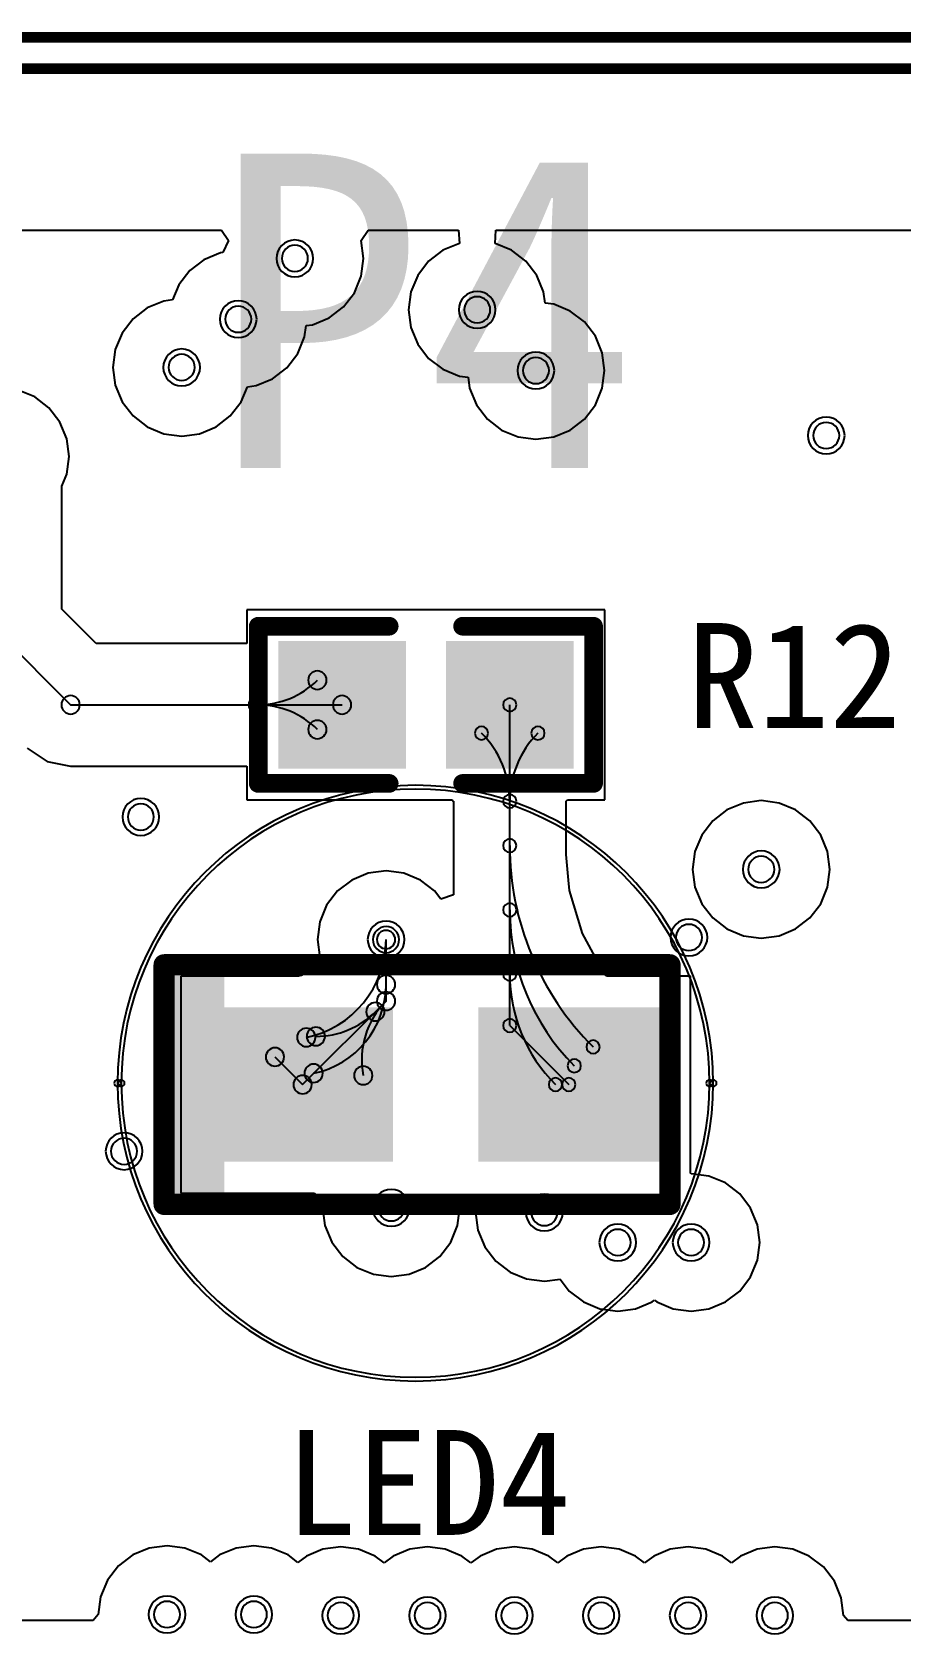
# Model space of a CAD drawing. Header units: inches. Extents: x 32166 to 66782, y 2386 to 7162.
# Drawn here: x 33484 to 33521.3, y 3759.9 to 3828.7 of the extents above; entities that cross this region are included whole.
import ezdxf

# ---------------------------------------------------------------- set-up
doc = ezdxf.new("R2010")
doc.units = ezdxf.units.IN
doc.header["$LTSCALE"] = 0.64311
doc.header["$MEASUREMENT"] = 0
for name, color, linetype in [('MULTILAYER', 9, 'CONTINUOUS'), ('TOPLAYER', 1, 'CONTINUOUS'), ('TOPOVERLAY', 2, 'CONTINUOUS'), ('TOPPASTE', 8, 'CONTINUOUS'), ('TOPSOLDER', 216, 'CONTINUOUS')]:
    doc.layers.add(name, color=color, linetype=linetype)
doc.styles.get("Standard").update_dxf_attribs({"font": 'txt', "width": 0.8})

msp = doc.modelspace()

# ---------------------------------------------------------------- linework, layer by layer
at = {"layer": 'MULTILAYER'}
for centre, start, end in [((33495.288, 3818.97), 0, 180), ((33495.288, 3818.97), 180, 0), ((33503.117, 3816.764), 0, 180), ((33492.857, 3816.359), 0, 180), ((33492.857, 3816.359), 180, 0), ((33503.117, 3816.764), 180, 0), ((33490.427, 3814.289), 0, 180), ((33490.427, 3814.289), 180, 0), ((33505.637, 3814.154), 0, 180), ((33505.637, 3814.154), 180, 0), ((33518.103, 3811.365), 0, 180), ((33518.103, 3811.365), 180, 0), ((33488.673, 3794.985), 0, 180), ((33488.673, 3794.985), 180, 0), ((33515.313, 3792.735), 0, 180), ((33515.313, 3792.735), 180, 0), ((33499.202, 3789.719), 0, 180), ((33512.208, 3789.81), 0, 180), ((33499.202, 3789.719), 180, 0), ((33512.208, 3789.81), 180, 0), ((33487.953, 3780.63), 0, 180), ((33487.953, 3780.63), 180, 0), ((33499.427, 3778.2), 0, 180), ((33505.999, 3777.999), 0, 180), ((33499.427, 3778.2), 180, 0), ((33505.999, 3777.999), 180, 0), ((33509.149, 3776.715), 0, 180), ((33512.299, 3776.715), 0, 180), ((33509.149, 3776.715), 180, 0), ((33512.299, 3776.715), 180, 0), ((33489.798, 3760.74), 0, 180), ((33493.526, 3760.74), 0, 180), ((33497.255, 3760.695), 0, 180), ((33500.983, 3760.695), 0, 180), ((33504.712, 3760.695), 0, 180), ((33508.441, 3760.695), 0, 180), ((33512.169, 3760.695), 0, 180), ((33515.898, 3760.695), 0, 180), ((33489.798, 3760.74), 180, 0), ((33493.526, 3760.74), 180, 0), ((33497.255, 3760.695), 180, 0), ((33500.983, 3760.695), 180, 0), ((33504.712, 3760.695), 180, 0), ((33508.441, 3760.695), 180, 0), ((33512.169, 3760.695), 180, 0), ((33515.898, 3760.695), 180, 0)]:
    msp.add_arc(centre, 0.562, start, end, dxfattribs=at)
at = {"layer": 'TOPLAYER'}
for p, q in [((33452.374, 3820.185), (33492.137, 3820.185)), ((33492.137, 3820.185), (33492.431, 3819.743)), ((33492.431, 3819.743), (33492.196, 3819.223)), ((33498.137, 3819.733), (33498.439, 3820.185)), ((33498.238, 3818.97), (33498.137, 3819.733)), ((33498.439, 3820.185), (33502.317, 3820.185)), ((33502.317, 3820.185), (33502.353, 3819.614)), ((33503.88, 3819.614), (33503.917, 3820.185)), ((33503.917, 3820.185), (33534.905, 3820.185)), ((33492.093, 3819.209), (33491.382, 3818.914)), ((33492.196, 3819.223), (33492.093, 3819.209)), ((33501.642, 3819.319), (33501.031, 3818.851)), ((33502.353, 3819.614), (33501.642, 3819.319)), ((33504.592, 3819.319), (33503.88, 3819.614)), ((33505.203, 3818.851), (33504.592, 3819.319)), ((33490.771, 3818.446), (33490.302, 3817.835)), ((33491.382, 3818.914), (33490.771, 3818.446)), ((33498.137, 3818.206), (33498.238, 3818.97)), ((33501.031, 3818.851), (33500.562, 3818.24)), ((33505.672, 3818.24), (33505.203, 3818.851)), ((33490.302, 3817.835), (33490.034, 3817.188)), ((33497.843, 3817.495), (33498.137, 3818.206)), ((33500.562, 3818.24), (33500.267, 3817.528)), ((33505.966, 3817.528), (33505.672, 3818.24)), ((33489.663, 3817.139), (33488.952, 3816.844)), ((33490.034, 3817.188), (33489.663, 3817.139)), ((33497.374, 3816.884), (33497.843, 3817.495)), ((33500.267, 3817.528), (33500.167, 3816.764)), ((33506.029, 3817.053), (33505.966, 3817.528)), ((33506.4, 3817.004), (33506.029, 3817.053)), ((33507.112, 3816.709), (33506.4, 3817.004)), ((33488.341, 3816.376), (33487.872, 3815.765)), ((33488.952, 3816.844), (33488.341, 3816.376)), ((33496.051, 3816.12), (33496.763, 3816.415)), ((33496.763, 3816.415), (33497.374, 3816.884)), ((33500.167, 3816.764), (33500.267, 3816.001)), ((33507.723, 3816.241), (33507.112, 3816.709)), ((33508.192, 3815.63), (33507.723, 3816.241)), ((33487.872, 3815.765), (33487.577, 3815.053)), ((33495.412, 3814.884), (33495.707, 3815.596)), ((33495.707, 3815.596), (33495.771, 3816.083)), ((33495.771, 3816.083), (33496.051, 3816.12)), ((33500.267, 3816.001), (33500.562, 3815.289)), ((33508.486, 3814.918), (33508.192, 3815.63)), ((33487.577, 3815.053), (33487.477, 3814.289)), ((33494.943, 3814.273), (33495.412, 3814.884)), ((33500.562, 3815.289), (33501.031, 3814.678)), ((33508.587, 3814.154), (33508.486, 3814.918)), ((33487.477, 3814.289), (33487.577, 3813.526)), ((33494.332, 3813.804), (33494.943, 3814.273)), ((33501.031, 3814.678), (33501.642, 3814.209)), ((33501.642, 3814.209), (33502.353, 3813.915)), ((33487.577, 3813.526), (33487.872, 3812.814)), ((33493.25, 3813.461), (33493.62, 3813.51)), ((33493.62, 3813.51), (33494.332, 3813.804)), ((33502.353, 3813.915), (33502.725, 3813.866)), ((33502.725, 3813.866), (33502.787, 3813.391)), ((33508.486, 3813.391), (33508.587, 3814.154)), ((33484.118, 3813.02), (33483.406, 3813.314)), ((33484.729, 3812.551), (33484.118, 3813.02)), ((33487.872, 3812.814), (33488.341, 3812.203)), ((33492.513, 3812.203), (33492.982, 3812.814)), ((33492.982, 3812.814), (33493.25, 3813.461)), ((33502.787, 3813.391), (33503.082, 3812.679)), ((33508.192, 3812.679), (33508.486, 3813.391)), ((33485.198, 3811.94), (33484.729, 3812.551)), ((33488.341, 3812.203), (33488.952, 3811.734)), ((33491.902, 3811.734), (33492.513, 3812.203)), ((33503.082, 3812.679), (33503.551, 3812.068)), ((33507.723, 3812.068), (33508.192, 3812.679)), ((33485.492, 3811.228), (33485.198, 3811.94)), ((33488.952, 3811.734), (33489.663, 3811.44)), ((33489.663, 3811.44), (33490.427, 3811.339)), ((33490.427, 3811.339), (33491.19, 3811.44)), ((33491.19, 3811.44), (33491.902, 3811.734)), ((33503.551, 3812.068), (33504.162, 3811.599)), ((33504.162, 3811.599), (33504.873, 3811.305)), ((33506.4, 3811.305), (33507.112, 3811.599)), ((33507.112, 3811.599), (33507.723, 3812.068)), ((33485.593, 3810.465), (33485.492, 3811.228)), ((33504.873, 3811.305), (33505.637, 3811.204)), ((33505.637, 3811.204), (33506.4, 3811.305)), ((33485.492, 3809.701), (33485.593, 3810.465)), ((33485.281, 3809.19), (33485.492, 3809.701)), ((33485.281, 3803.907), (33485.281, 3809.19)), ((33486.751, 3802.438), (33485.281, 3803.907)), ((33508.599, 3803.886), (33493.227, 3803.886)), ((33493.227, 3803.886), (33493.227, 3802.438)), ((33508.599, 3795.714), (33508.599, 3803.886)), ((33482.643, 3802.815), (33485.658, 3799.8)), ((33493.227, 3802.438), (33486.751, 3802.438)), ((33485.658, 3799.8), (33497.313, 3799.8)), ((33504.513, 3786.029), (33504.513, 3799.8)), ((33483.792, 3797.934), (33484.648, 3797.362)), ((33484.648, 3797.362), (33484.648, 3797.362)), ((33484.648, 3797.362), (33484.648, 3797.362)), ((33484.648, 3797.362), (33484.648, 3797.362)), ((33484.648, 3797.362), (33484.648, 3797.362)), ((33484.648, 3797.362), (33484.648, 3797.362)), ((33484.648, 3797.362), (33485.658, 3797.161)), ((33485.658, 3797.161), (33493.227, 3797.161)), ((33493.227, 3797.161), (33493.227, 3795.714)), ((33493.227, 3795.714), (33502.038, 3795.714)), ((33502.038, 3795.714), (33502.085, 3795.66)), ((33502.085, 3795.66), (33502.085, 3795.66)), ((33502.085, 3795.66), (33502.095, 3795.66)), ((33502.095, 3795.66), (33502.095, 3791.643)), ((33506.931, 3793.38), (33506.931, 3795.66)), ((33506.931, 3795.66), (33506.94, 3795.66)), ((33506.94, 3795.66), (33506.987, 3795.714)), ((33506.94, 3795.66), (33506.94, 3795.66)), ((33506.987, 3795.714), (33508.599, 3795.714)), ((33515.313, 3795.685), (33514.549, 3795.584)), ((33516.076, 3795.584), (33515.313, 3795.685)), ((33513.838, 3795.29), (33513.227, 3794.821)), ((33514.549, 3795.584), (33513.838, 3795.29)), ((33516.788, 3795.29), (33516.076, 3795.584)), ((33517.399, 3794.821), (33516.788, 3795.29)), ((33513.227, 3794.821), (33512.758, 3794.21)), ((33517.868, 3794.21), (33517.399, 3794.821)), ((33512.758, 3794.21), (33512.463, 3793.498)), ((33518.162, 3793.498), (33517.868, 3794.21)), ((33507.04, 3792.274), (33506.931, 3793.38)), ((33512.463, 3793.498), (33512.363, 3792.735)), ((33518.263, 3792.735), (33518.162, 3793.498)), ((33497.727, 3792.274), (33497.116, 3791.806)), ((33498.438, 3792.569), (33497.727, 3792.274)), ((33499.202, 3792.67), (33498.438, 3792.569)), ((33499.965, 3792.569), (33499.202, 3792.67)), ((33500.677, 3792.274), (33499.965, 3792.569)), ((33501.288, 3791.806), (33500.677, 3792.274)), ((33507.083, 3791.833), (33507.04, 3792.274)), ((33512.363, 3792.735), (33512.463, 3791.971)), ((33518.162, 3791.971), (33518.263, 3792.735)), ((33497.116, 3791.806), (33496.647, 3791.195)), ((33501.554, 3791.459), (33501.288, 3791.806)), ((33502.095, 3791.643), (33501.554, 3791.459)), ((33507.643, 3789.987), (33507.083, 3791.833)), ((33512.463, 3791.971), (33512.758, 3791.26)), ((33517.868, 3791.26), (33518.162, 3791.971)), ((33496.647, 3791.195), (33496.352, 3790.483)), ((33512.758, 3791.26), (33513.227, 3790.649)), ((33517.399, 3790.649), (33517.868, 3791.26)), ((33496.352, 3790.483), (33496.252, 3789.719)), ((33513.227, 3790.649), (33513.838, 3790.18)), ((33513.838, 3790.18), (33514.549, 3789.885)), ((33516.076, 3789.885), (33516.788, 3790.18)), ((33516.788, 3790.18), (33517.399, 3790.649)), ((33496.252, 3789.719), (33496.352, 3788.956)), ((33499.202, 3787.078), (33499.202, 3789.719)), ((33508.553, 3788.285), (33507.643, 3789.987)), ((33514.549, 3789.885), (33515.313, 3789.784)), ((33515.313, 3789.784), (33516.076, 3789.885)), ((33496.363, 3788.931), (33496.1, 3788.537)), ((33496.352, 3788.956), (33496.363, 3788.931)), ((33495.438, 3788.151), (33490.389, 3788.151)), ((33490.389, 3788.151), (33490.389, 3778.836)), ((33495.557, 3788.175), (33495.438, 3788.151)), ((33496.1, 3788.537), (33495.557, 3788.175)), ((33508.621, 3788.202), (33508.553, 3788.285)), ((33508.639, 3788.18), (33508.621, 3788.202)), ((33508.663, 3788.151), (33508.639, 3788.18)), ((33512.277, 3788.151), (33508.663, 3788.151)), ((33512.277, 3779.685), (33512.277, 3788.151)), ((33495.618, 3783.494), (33499.202, 3787.078)), ((33504.513, 3786.029), (33507.048, 3783.494)), ((33494.432, 3784.68), (33495.618, 3783.494)), ((33512.299, 3779.665), (33512.277, 3779.685)), ((33513.062, 3779.565), (33512.299, 3779.665)), ((33513.774, 3779.27), (33513.062, 3779.565)), ((33514.385, 3778.801), (33513.774, 3779.27)), ((33490.389, 3778.836), (33496.127, 3778.836)), ((33496.127, 3778.836), (33496.504, 3778.407)), ((33502.35, 3778.407), (33502.44, 3778.51)), ((33502.44, 3778.51), (33503.012, 3778.51)), ((33503.012, 3778.51), (33503.102, 3778.407)), ((33514.854, 3778.19), (33514.385, 3778.801)), ((33496.504, 3778.407), (33496.477, 3778.2)), ((33496.477, 3778.2), (33496.577, 3777.436)), ((33502.276, 3777.436), (33502.377, 3778.2)), ((33502.377, 3778.2), (33502.35, 3778.407)), ((33503.102, 3778.407), (33503.049, 3777.999)), ((33503.049, 3777.999), (33503.149, 3777.236)), ((33515.149, 3777.478), (33514.854, 3778.19)), ((33496.577, 3777.436), (33496.872, 3776.724)), ((33501.982, 3776.724), (33502.276, 3777.436)), ((33503.149, 3777.236), (33503.444, 3776.524)), ((33515.249, 3776.715), (33515.149, 3777.478)), ((33496.872, 3776.724), (33497.341, 3776.113)), ((33501.513, 3776.113), (33501.982, 3776.724)), ((33503.444, 3776.524), (33503.913, 3775.913)), ((33515.149, 3775.951), (33515.249, 3776.715)), ((33497.341, 3776.113), (33497.952, 3775.645)), ((33500.902, 3775.645), (33501.513, 3776.113)), ((33503.913, 3775.913), (33504.524, 3775.444)), ((33514.854, 3775.24), (33515.149, 3775.951)), ((33497.952, 3775.645), (33498.663, 3775.35)), ((33498.663, 3775.35), (33499.427, 3775.249)), ((33499.427, 3775.249), (33500.19, 3775.35)), ((33500.19, 3775.35), (33500.902, 3775.645)), ((33504.524, 3775.444), (33505.235, 3775.15)), ((33505.235, 3775.15), (33505.999, 3775.049)), ((33505.999, 3775.049), (33506.672, 3775.138)), ((33506.672, 3775.138), (33507.063, 3774.629)), ((33514.385, 3774.629), (33514.854, 3775.24)), ((33507.063, 3774.629), (33507.674, 3774.16)), ((33513.774, 3774.16), (33514.385, 3774.629)), ((33507.674, 3774.16), (33508.385, 3773.865)), ((33508.385, 3773.865), (33509.149, 3773.765)), ((33509.149, 3773.765), (33509.912, 3773.865)), ((33509.912, 3773.865), (33510.624, 3774.16)), ((33510.624, 3774.16), (33510.724, 3774.237)), ((33510.724, 3774.237), (33510.824, 3774.16)), ((33510.824, 3774.16), (33511.535, 3773.865)), ((33511.535, 3773.865), (33512.299, 3773.765)), ((33512.299, 3773.765), (33513.062, 3773.865)), ((33513.062, 3773.865), (33513.774, 3774.16)), ((33488.323, 3763.295), (33487.712, 3762.826)), ((33489.034, 3763.589), (33488.323, 3763.295)), ((33489.798, 3763.69), (33489.034, 3763.589)), ((33490.561, 3763.589), (33489.798, 3763.69)), ((33491.273, 3763.295), (33490.561, 3763.589)), ((33491.662, 3762.996), (33491.273, 3763.295)), ((33492.051, 3763.295), (33491.662, 3762.996)), ((33492.763, 3763.589), (33492.051, 3763.295)), ((33493.526, 3763.69), (33492.763, 3763.589)), ((33494.29, 3763.589), (33493.526, 3763.69)), ((33495.001, 3763.295), (33494.29, 3763.589)), ((33495.42, 3762.973), (33495.001, 3763.295)), ((33496.491, 3763.544), (33495.78, 3763.25)), ((33497.255, 3763.645), (33496.491, 3763.544)), ((33498.018, 3763.544), (33497.255, 3763.645)), ((33498.73, 3763.25), (33498.018, 3763.544)), ((33500.22, 3763.544), (33499.508, 3763.25)), ((33500.983, 3763.645), (33500.22, 3763.544)), ((33501.747, 3763.544), (33500.983, 3763.645)), ((33502.459, 3763.25), (33501.747, 3763.544)), ((33503.948, 3763.544), (33503.237, 3763.25)), ((33504.712, 3763.645), (33503.948, 3763.544)), ((33505.476, 3763.544), (33504.712, 3763.645)), ((33506.187, 3763.25), (33505.476, 3763.544)), ((33507.677, 3763.544), (33506.965, 3763.25)), ((33508.441, 3763.645), (33507.677, 3763.544)), ((33509.204, 3763.544), (33508.441, 3763.645)), ((33509.916, 3763.25), (33509.204, 3763.544)), ((33511.406, 3763.544), (33510.694, 3763.25)), ((33512.169, 3763.645), (33511.406, 3763.544)), ((33512.933, 3763.544), (33512.169, 3763.645)), ((33513.644, 3763.25), (33512.933, 3763.544)), ((33515.134, 3763.544), (33514.423, 3763.25)), ((33515.898, 3763.645), (33515.134, 3763.544)), ((33516.661, 3763.544), (33515.898, 3763.645)), ((33517.373, 3763.25), (33516.661, 3763.544)), ((33487.712, 3762.826), (33487.243, 3762.215)), ((33495.78, 3763.25), (33495.42, 3762.973)), ((33499.119, 3762.951), (33498.73, 3763.25)), ((33499.508, 3763.25), (33499.119, 3762.951)), ((33502.848, 3762.951), (33502.459, 3763.25)), ((33503.237, 3763.25), (33502.848, 3762.951)), ((33506.576, 3762.951), (33506.187, 3763.25)), ((33506.965, 3763.25), (33506.576, 3762.951)), ((33510.305, 3762.951), (33509.916, 3763.25)), ((33510.694, 3763.25), (33510.305, 3762.951)), ((33514.033, 3762.951), (33513.644, 3763.25)), ((33514.423, 3763.25), (33514.033, 3762.951)), ((33517.984, 3762.781), (33517.373, 3763.25)), ((33518.453, 3762.17), (33517.984, 3762.781)), ((33487.243, 3762.215), (33486.948, 3761.503)), ((33518.747, 3761.458), (33518.453, 3762.17)), ((33486.948, 3761.503), (33486.848, 3760.74)), ((33518.848, 3760.695), (33518.747, 3761.458)), ((33486.848, 3760.74), (33486.621, 3760.481)), ((33519.035, 3760.481), (33518.848, 3760.695)), ((33486.621, 3760.481), (33421.115, 3760.481)), ((33536.302, 3760.481), (33519.035, 3760.481))]:
    msp.add_line(p, q, dxfattribs=at)
for centre, radius, start, end in [((33495.288, 3818.97), 0.562, 0, 180), ((33495.288, 3818.97), 0.562, 180, 0), ((33503.117, 3816.764), 0.562, 0, 180), ((33492.857, 3816.359), 0.562, 0, 180), ((33492.857, 3816.359), 0.562, 180, 0), ((33503.117, 3816.764), 0.562, 180, 0), ((33490.427, 3814.289), 0.562, 0, 180), ((33490.427, 3814.289), 0.562, 180, 0), ((33505.637, 3814.154), 0.562, 0, 180), ((33505.637, 3814.154), 0.562, 180, 0), ((33518.103, 3811.365), 0.562, 0, 180), ((33518.103, 3811.365), 0.562, 180, 0), ((33496.253, 3800.859), 0.394, 0, 180), ((33496.253, 3800.859), 0.394, 0, 180), ((33496.253, 3800.859), 0.394, 0, 180), ((33493.695, 3803.417), 3.618, 270.00002, 315.00002), ((33493.695, 3803.417), 3.618, 270.00002, 315.00002), ((33493.695, 3803.417), 3.618, 270.00002, 315.00002), ((33496.253, 3800.859), 0.394, 180, 0), ((33496.253, 3800.859), 0.394, 180, 0), ((33496.253, 3800.859), 0.394, 180, 0), ((33485.658, 3799.8), 0.394, 0, 180), ((33485.658, 3799.8), 0.394, 0, 180), ((33485.658, 3799.8), 0.394, 180, 0), ((33485.658, 3799.8), 0.394, 180, 0), ((33493.695, 3799.8), 0.394, 0, 180), ((33493.695, 3799.8), 0.394, 0, 180), ((33493.695, 3799.8), 0.394, 0, 180), ((33493.695, 3799.8), 0.394, 0, 180), ((33493.695, 3799.8), 0.394, 0, 180), ((33493.695, 3799.8), 0.394, 0, 180), ((33493.695, 3799.8), 0.394, 180, 0), ((33493.695, 3799.8), 0.394, 180, 0), ((33493.695, 3799.8), 0.394, 180, 0), ((33493.695, 3799.8), 0.394, 180, 0), ((33493.695, 3799.8), 0.394, 180, 0), ((33493.695, 3799.8), 0.394, 180, 0), ((33493.695, 3796.182), 3.618, 44.99998, 89.99998), ((33493.695, 3796.182), 3.618, 44.99998, 89.99998), ((33493.695, 3796.182), 3.618, 44.99998, 89.99998), ((33497.313, 3799.8), 0.394, 0, 180), ((33497.313, 3799.8), 0.394, 180, 0), ((33504.513, 3799.8), 0.286, 0, 180), ((33504.513, 3799.8), 0.286, 180, 0), ((33496.253, 3798.74), 0.394, 0, 180), ((33496.253, 3798.74), 0.394, 0, 180), ((33496.253, 3798.74), 0.394, 0, 180), ((33496.253, 3798.74), 0.394, 180, 0), ((33496.253, 3798.74), 0.394, 180, 0), ((33496.253, 3798.74), 0.394, 180, 0), ((33503.3, 3798.587), 0.286, 0, 180), ((33503.3, 3798.587), 0.286, 0, 180), ((33503.3, 3798.587), 0.286, 0, 180), ((33503.3, 3798.587), 0.286, 180, 0), ((33503.3, 3798.587), 0.286, 180, 0), ((33503.3, 3798.587), 0.286, 180, 0), ((33500.374, 3795.66), 4.139, 360, 45), ((33500.374, 3795.66), 4.139, 360, 45), ((33500.374, 3795.66), 4.139, 360, 45), ((33508.652, 3795.66), 4.139, 135, 180), ((33508.652, 3795.66), 4.139, 135, 180), ((33508.652, 3795.66), 4.139, 135, 180), ((33505.725, 3798.587), 0.286, 0, 180), ((33505.725, 3798.587), 0.286, 0, 180), ((33505.725, 3798.587), 0.286, 0, 180), ((33505.725, 3798.587), 0.286, 180, 0), ((33505.725, 3798.587), 0.286, 180, 0), ((33505.725, 3798.587), 0.286, 180, 0), ((33504.513, 3795.66), 0.286, 0, 180), ((33504.513, 3795.66), 0.286, 0, 180), ((33504.513, 3795.66), 0.286, 0, 180), ((33504.513, 3795.66), 0.286, 0, 180), ((33504.513, 3795.66), 0.286, 0, 180), ((33504.513, 3795.66), 0.286, 0, 180), ((33504.513, 3795.66), 0.286, 180, 0), ((33504.513, 3795.66), 0.286, 180, 0), ((33504.513, 3795.66), 0.286, 180, 0), ((33504.513, 3795.66), 0.286, 180, 0), ((33504.513, 3795.66), 0.286, 180, 0), ((33504.513, 3795.66), 0.286, 180, 0), ((33488.673, 3794.985), 0.562, 0, 180), ((33488.673, 3794.985), 0.562, 180, 0), ((33504.513, 3793.753), 0.286, 0, 180), ((33504.513, 3793.753), 0.286, 0, 180), ((33504.513, 3793.753), 0.286, 0, 180), ((33504.513, 3793.753), 0.286, 180, 0), ((33504.513, 3793.753), 0.286, 180, 0), ((33504.513, 3793.753), 0.286, 180, 0), ((33516.735, 3793.753), 12.223, 179.99997, 224.99997), ((33516.735, 3793.753), 12.223, 179.99997, 224.99997), ((33516.735, 3793.753), 12.223, 179.99997, 224.99997), ((33515.313, 3792.735), 0.562, 0, 180), ((33515.313, 3792.735), 0.562, 180, 0), ((33504.513, 3790.994), 0.286, 0, 180), ((33504.513, 3790.994), 0.286, 0, 180), ((33504.513, 3790.994), 0.286, 0, 180), ((33504.513, 3790.994), 0.286, 180, 0), ((33504.513, 3790.994), 0.286, 180, 0), ((33504.513, 3790.994), 0.286, 180, 0), ((33513.976, 3790.994), 9.463, 180.00002, 225.00002), ((33513.976, 3790.994), 9.463, 180.00002, 225.00002), ((33513.976, 3790.994), 9.463, 180.00002, 225.00002), ((33499.202, 3789.719), 0.562, 0, 180), ((33499.202, 3789.719), 0.394, 0, 180), ((33499.202, 3789.719), 0.394, 0, 180), ((33499.202, 3789.719), 0.394, 0, 180), ((33499.202, 3789.719), 0.394, 0, 180), ((33512.208, 3789.81), 0.562, 0, 180), ((33494.918, 3789.719), 4.284, 281.54404, 0.00004), ((33494.918, 3789.719), 4.284, 281.54404, 0.00004), ((33494.918, 3789.719), 4.284, 281.54404, 0.00004), ((33499.202, 3789.719), 0.562, 180, 0), ((33499.202, 3789.719), 0.394, 180, 0), ((33499.202, 3789.719), 0.394, 180, 0), ((33499.202, 3789.719), 0.394, 180, 0), ((33499.202, 3789.719), 0.394, 180, 0), ((33512.208, 3789.81), 0.562, 180, 0), ((33499.202, 3787.79), 0.394, 0, 180), ((33499.202, 3787.79), 0.394, 0, 180), ((33499.202, 3787.79), 0.394, 0, 180), ((33504.513, 3788.234), 0.286, 0, 180), ((33504.513, 3788.234), 0.286, 0, 180), ((33504.513, 3788.234), 0.286, 0, 180), ((33504.513, 3788.234), 0.286, 180, 0), ((33504.513, 3788.234), 0.286, 180, 0), ((33504.513, 3788.234), 0.286, 180, 0), ((33511.217, 3788.234), 6.704, 180.00001, 225.00001), ((33511.217, 3788.234), 6.704, 180.00001, 225.00001), ((33511.217, 3788.234), 6.704, 180.00001, 225.00001), ((33495.312, 3787.79), 3.89, 281.54392, 359.99992), ((33495.312, 3787.79), 3.89, 281.54392, 359.99992), ((33495.312, 3787.79), 3.89, 281.54392, 359.99992), ((33499.202, 3787.79), 0.394, 180, 0), ((33499.202, 3787.79), 0.394, 180, 0), ((33499.202, 3787.79), 0.394, 180, 0), ((33499.202, 3787.078), 0.394, 0, 180), ((33499.202, 3787.078), 0.394, 0, 180), ((33499.202, 3787.078), 0.394, 0, 180), ((33499.202, 3787.078), 0.394, 0, 180), ((33499.202, 3787.078), 0.394, 0, 180), ((33501.721, 3784.558), 3.564, 135.00006, 190.88706), ((33501.721, 3784.558), 3.564, 135.00006, 190.88706), ((33501.721, 3784.558), 3.564, 135.00006, 190.88706), ((33498.747, 3786.623), 0.394, 0, 180), ((33498.747, 3786.623), 0.394, 0, 180), ((33498.747, 3786.623), 0.394, 0, 180), ((33499.202, 3787.078), 0.394, 180, 0), ((33499.202, 3787.078), 0.394, 180, 0), ((33499.202, 3787.078), 0.394, 180, 0), ((33499.202, 3787.078), 0.394, 180, 0), ((33499.202, 3787.078), 0.394, 180, 0), ((33496.189, 3789.181), 3.618, 270.00002, 315.00002), ((33496.189, 3789.181), 3.618, 270.00002, 315.00002), ((33496.189, 3789.181), 3.618, 270.00002, 315.00002), ((33498.747, 3786.623), 0.394, 180, 0), ((33498.747, 3786.623), 0.394, 180, 0), ((33498.747, 3786.623), 0.394, 180, 0), ((33504.513, 3786.029), 0.286, 0, 180), ((33504.513, 3786.029), 0.286, 0, 180), ((33504.513, 3786.029), 0.286, 180, 0), ((33504.513, 3786.029), 0.286, 180, 0), ((33495.775, 3785.522), 0.394, 0, 180), ((33495.775, 3785.522), 0.394, 0, 180), ((33495.775, 3785.522), 0.394, 0, 180), ((33495.775, 3785.522), 0.394, 180, 0), ((33495.775, 3785.522), 0.394, 180, 0), ((33495.775, 3785.522), 0.394, 180, 0), ((33496.189, 3785.564), 0.394, 0, 180), ((33496.189, 3785.564), 0.394, 0, 180), ((33496.189, 3785.564), 0.394, 0, 180), ((33496.189, 3785.564), 0.394, 180, 0), ((33496.189, 3785.564), 0.394, 180, 0), ((33496.189, 3785.564), 0.394, 180, 0), ((33508.093, 3785.11), 0.286, 0, 180), ((33508.093, 3785.11), 0.286, 0, 180), ((33508.093, 3785.11), 0.286, 0, 180), ((33494.432, 3784.68), 0.394, 0, 180), ((33494.432, 3784.68), 0.394, 180, 0), ((33508.093, 3785.11), 0.286, 180, 0), ((33508.093, 3785.11), 0.286, 180, 0), ((33508.093, 3785.11), 0.286, 180, 0), ((33496.09, 3783.979), 0.394, 0, 180), ((33496.09, 3783.979), 0.394, 0, 180), ((33496.09, 3783.979), 0.394, 0, 180), ((33496.09, 3783.979), 0.394, 180, 0), ((33496.09, 3783.979), 0.394, 180, 0), ((33496.09, 3783.979), 0.394, 180, 0), ((33498.222, 3783.885), 0.394, 0, 180), ((33498.222, 3783.885), 0.394, 0, 180), ((33498.222, 3783.885), 0.394, 0, 180), ((33507.285, 3784.302), 0.286, 0, 180), ((33507.285, 3784.302), 0.286, 0, 180), ((33507.285, 3784.302), 0.286, 0, 180), ((33507.285, 3784.302), 0.286, 180, 0), ((33507.285, 3784.302), 0.286, 180, 0), ((33507.285, 3784.302), 0.286, 180, 0), ((33495.618, 3783.494), 0.394, 0, 180), ((33495.618, 3783.494), 0.394, 0, 180), ((33495.618, 3783.494), 0.394, 180, 0), ((33495.618, 3783.494), 0.394, 180, 0), ((33498.222, 3783.885), 0.394, 180, 0), ((33498.222, 3783.885), 0.394, 180, 0), ((33498.222, 3783.885), 0.394, 180, 0), ((33506.476, 3783.494), 0.286, 0, 180), ((33506.476, 3783.494), 0.286, 0, 180), ((33506.476, 3783.494), 0.286, 0, 180), ((33506.476, 3783.494), 0.286, 180, 0), ((33506.476, 3783.494), 0.286, 180, 0), ((33506.476, 3783.494), 0.286, 180, 0), ((33507.048, 3783.494), 0.286, 0, 180), ((33507.048, 3783.494), 0.286, 180, 0), ((33487.953, 3780.63), 0.562, 0, 180), ((33487.953, 3780.63), 0.562, 180, 0), ((33499.427, 3778.2), 0.562, 0, 180), ((33505.999, 3777.999), 0.562, 0, 180), ((33499.427, 3778.2), 0.562, 180, 0), ((33505.999, 3777.999), 0.562, 180, 0), ((33509.149, 3776.715), 0.562, 0, 180), ((33512.299, 3776.715), 0.562, 0, 180), ((33509.149, 3776.715), 0.562, 180, 0), ((33512.299, 3776.715), 0.562, 180, 0), ((33489.798, 3760.74), 0.562, 0, 180), ((33493.526, 3760.74), 0.562, 0, 180), ((33497.255, 3760.695), 0.562, 0, 180), ((33500.983, 3760.695), 0.562, 0, 180), ((33504.712, 3760.695), 0.562, 0, 180), ((33508.441, 3760.695), 0.562, 0, 180), ((33512.169, 3760.695), 0.562, 0, 180), ((33515.898, 3760.695), 0.562, 0, 180), ((33489.798, 3760.74), 0.562, 180, 0), ((33493.526, 3760.74), 0.562, 180, 0), ((33497.255, 3760.695), 0.562, 180, 0), ((33500.983, 3760.695), 0.562, 180, 0), ((33504.712, 3760.695), 0.562, 180, 0), ((33508.441, 3760.695), 0.562, 180, 0), ((33512.169, 3760.695), 0.562, 180, 0), ((33515.898, 3760.695), 0.562, 180, 0)]:
    msp.add_arc(centre, radius, start, end, dxfattribs=at)
for points in [[(33499.599, 3802.086), (33495.027, 3802.086), (33499.599, 3797.514), (33495.027, 3797.514)], [(33506.799, 3802.086), (33502.227, 3802.086), (33506.799, 3797.514), (33502.227, 3797.514)], [(33499.047, 3786.351), (33492.189, 3786.351), (33499.047, 3780.636), (33492.189, 3780.636)], [(33510.477, 3786.351), (33503.619, 3786.351), (33510.477, 3780.636), (33503.619, 3780.636)]]:
    msp.add_solid(points, dxfattribs=at)
at = {"layer": 'TOPOVERLAY'}
for points, const_width in [([(33426.249, 3828.464), (33575.199, 3828.464)], 0.45), ([(33426.249, 3827.114), (33575.199, 3827.114)], 0.45), ([(33493.713, 3803.175), (33493.713, 3796.425)], 0.8), ([(33499.338, 3803.175), (33493.713, 3803.175)], 0.8), ([(33508.113, 3803.175), (33502.488, 3803.175)], 0.8), ([(33508.113, 3803.175), (33508.113, 3796.425)], 0.8), ([(33499.338, 3796.425), (33493.713, 3796.425)], 0.8), ([(33508.113, 3796.425), (33502.488, 3796.425)], 0.8), ([(33489.674, 3778.35), (33489.674, 3788.637)], 0.914), ([(33489.674, 3788.637), (33498.247, 3788.637)], 0.914), ([(33498.247, 3788.637), (33502.819, 3788.637)], 0.914), ([(33502.819, 3788.637), (33511.391, 3788.637)], 0.914), ([(33511.391, 3778.35), (33511.391, 3788.637)], 0.914), ([(33489.674, 3778.35), (33498.247, 3778.35)], 0.914), ([(33498.247, 3778.35), (33502.819, 3778.35)], 0.914), ([(33502.819, 3778.35), (33511.391, 3778.35)], 0.914)]:
    msp.add_lwpolyline(points, dxfattribs=dict(at, const_width=const_width))
for points, const_width in [([(33493.713, 3802.975, 1), (33493.713, 3803.375, 1)], 0.4), ([(33493.713, 3802.975, 1), (33493.713, 3803.375, 1)], 0.4), ([(33499.338, 3802.975, 1), (33499.338, 3803.375, 1)], 0.4), ([(33502.488, 3802.975, 1), (33502.488, 3803.375, 1)], 0.4), ([(33508.113, 3802.975, 1), (33508.113, 3803.375, 1)], 0.4), ([(33508.113, 3802.975, 1), (33508.113, 3803.375, 1)], 0.4), ([(33493.713, 3796.225, 1), (33493.713, 3796.625, 1)], 0.4), ([(33493.713, 3796.225, 1), (33493.713, 3796.625, 1)], 0.4), ([(33499.338, 3796.225, 1), (33499.338, 3796.625, 1)], 0.4), ([(33502.488, 3796.225, 1), (33502.488, 3796.625, 1)], 0.4), ([(33508.113, 3796.225, 1), (33508.113, 3796.625, 1)], 0.4), ([(33508.113, 3796.225, 1), (33508.113, 3796.625, 1)], 0.4), ([(33489.446, 3788.637, 1), (33489.903, 3788.637, 1)], 0.457), ([(33489.446, 3788.637, 1), (33489.903, 3788.637, 1)], 0.457), ([(33498.018, 3788.637, 1), (33498.475, 3788.637, 1)], 0.457), ([(33498.018, 3788.637, 1), (33498.475, 3788.637, 1)], 0.457), ([(33502.59, 3788.637, 1), (33503.047, 3788.637, 1)], 0.457), ([(33502.59, 3788.637, 1), (33503.047, 3788.637, 1)], 0.457), ([(33511.163, 3788.637, 1), (33511.62, 3788.637, 1)], 0.457), ([(33511.163, 3788.637, 1), (33511.62, 3788.637, 1)], 0.457), ([(33489.446, 3778.35, 1), (33489.903, 3778.35, 1)], 0.457), ([(33489.446, 3778.35, 1), (33489.903, 3778.35, 1)], 0.457), ([(33498.018, 3778.35, 1), (33498.475, 3778.35, 1)], 0.457), ([(33498.018, 3778.35, 1), (33498.475, 3778.35, 1)], 0.457), ([(33502.59, 3778.35, 1), (33503.047, 3778.35, 1)], 0.457), ([(33502.59, 3778.35, 1), (33503.047, 3778.35, 1)], 0.457), ([(33511.163, 3778.35, 1), (33511.62, 3778.35, 1)], 0.457), ([(33511.163, 3778.35, 1), (33511.62, 3778.35, 1)], 0.457)]:
    msp.add_lwpolyline(points, format="xyb", close=True, dxfattribs=dict(at, const_width=const_width))
for centre, radius, start, end in [((33500.463, 3783.554), 12.79, 0, 180), ((33500.463, 3783.554), 12.628, 0, 180), ((33487.673, 3783.554), 0.143, 0, 180), ((33487.673, 3783.554), 0.143, 180, 0), ((33500.463, 3783.554), 12.79, 180, 0), ((33487.835, 3783.554), 0.143, 0, 180), ((33487.835, 3783.554), 0.143, 180, 0), ((33500.463, 3783.554), 12.628, 180, 0), ((33513.091, 3783.554), 0.143, 0, 180), ((33513.091, 3783.554), 0.143, 180, 0), ((33513.253, 3783.554), 0.143, 0, 180), ((33513.253, 3783.554), 0.143, 180, 0)]:
    msp.add_arc(centre, radius, start, end, dxfattribs=at)
msp.add_solid([(33489.743, 3778.358), (33492.258, 3778.358), (33489.743, 3788.645), (33492.258, 3788.645)], dxfattribs=at)
at = {"layer": 'TOPPASTE'}
for points in [[(33499.599, 3802.086), (33495.027, 3802.086), (33499.599, 3797.514), (33495.027, 3797.514)], [(33506.799, 3802.086), (33502.227, 3802.086), (33506.799, 3797.514), (33502.227, 3797.514)], [(33499.047, 3786.351), (33492.189, 3786.351), (33499.047, 3780.636), (33492.189, 3780.636)], [(33510.477, 3786.351), (33503.619, 3786.351), (33510.477, 3780.636), (33503.619, 3780.636)]]:
    msp.add_solid(points, dxfattribs=at)
at = {"layer": 'TOPSOLDER'}
for centre, start, end in [((33495.288, 3818.97), 0, 180), ((33495.288, 3818.97), 180, 0), ((33492.857, 3816.359), 0, 180), ((33503.117, 3816.764), 0, 180), ((33492.857, 3816.359), 180, 0), ((33503.117, 3816.764), 180, 0), ((33490.427, 3814.289), 0, 180), ((33505.637, 3814.154), 0, 180), ((33490.427, 3814.289), 180, 0), ((33505.637, 3814.154), 180, 0), ((33518.103, 3811.365), 0, 180), ((33518.103, 3811.365), 180, 0), ((33488.673, 3794.985), 0, 180), ((33488.673, 3794.985), 180, 0), ((33515.313, 3792.735), 0, 180), ((33515.313, 3792.735), 180, 0), ((33499.202, 3789.719), 0, 180), ((33512.208, 3789.81), 0, 180), ((33499.202, 3789.719), 180, 0), ((33512.208, 3789.81), 180, 0), ((33487.953, 3780.63), 0, 180), ((33487.953, 3780.63), 180, 0), ((33499.427, 3778.2), 0, 180), ((33505.999, 3777.999), 0, 180), ((33499.427, 3778.2), 180, 0), ((33505.999, 3777.999), 180, 0), ((33509.149, 3776.715), 0, 180), ((33512.299, 3776.715), 0, 180), ((33509.149, 3776.715), 180, 0), ((33512.299, 3776.715), 180, 0), ((33489.798, 3760.74), 0, 180), ((33493.526, 3760.74), 0, 180), ((33497.255, 3760.695), 0, 180), ((33500.983, 3760.695), 0, 180), ((33504.712, 3760.695), 0, 180), ((33508.441, 3760.695), 0, 180), ((33512.169, 3760.695), 0, 180), ((33515.898, 3760.695), 0, 180), ((33489.798, 3760.74), 180, 0), ((33493.526, 3760.74), 180, 0), ((33497.255, 3760.695), 180, 0), ((33500.983, 3760.695), 180, 0), ((33504.712, 3760.695), 180, 0), ((33508.441, 3760.695), 180, 0), ((33512.169, 3760.695), 180, 0), ((33515.898, 3760.695), 180, 0)]:
    msp.add_arc(centre, 0.791, start, end, dxfattribs=at)
for points in [[(33500.056, 3802.543), (33494.57, 3802.543), (33500.056, 3797.056), (33494.57, 3797.056)], [(33507.256, 3802.543), (33501.77, 3802.543), (33507.256, 3797.056), (33501.77, 3797.056)], [(33499.504, 3786.808), (33491.732, 3786.808), (33499.504, 3780.179), (33491.732, 3780.179)], [(33510.934, 3786.808), (33503.162, 3786.808), (33510.934, 3780.179), (33503.162, 3780.179)]]:
    msp.add_solid(points, dxfattribs=at)

# ---------------------------------------------------------------- texts
at = {"layer": 'TOPOVERLAY'}
for s, height, p in [('P4', 13.5, (33491.643, 3809.97)), ('R12', 4.5, (33512.118, 3798.81)), ('LED4', 4.5, (33494.883, 3764.16))]:
    msp.add_text(s, height=height, rotation=360, dxfattribs=at).set_placement(p)

doc.saveas('drawing.dxf')
